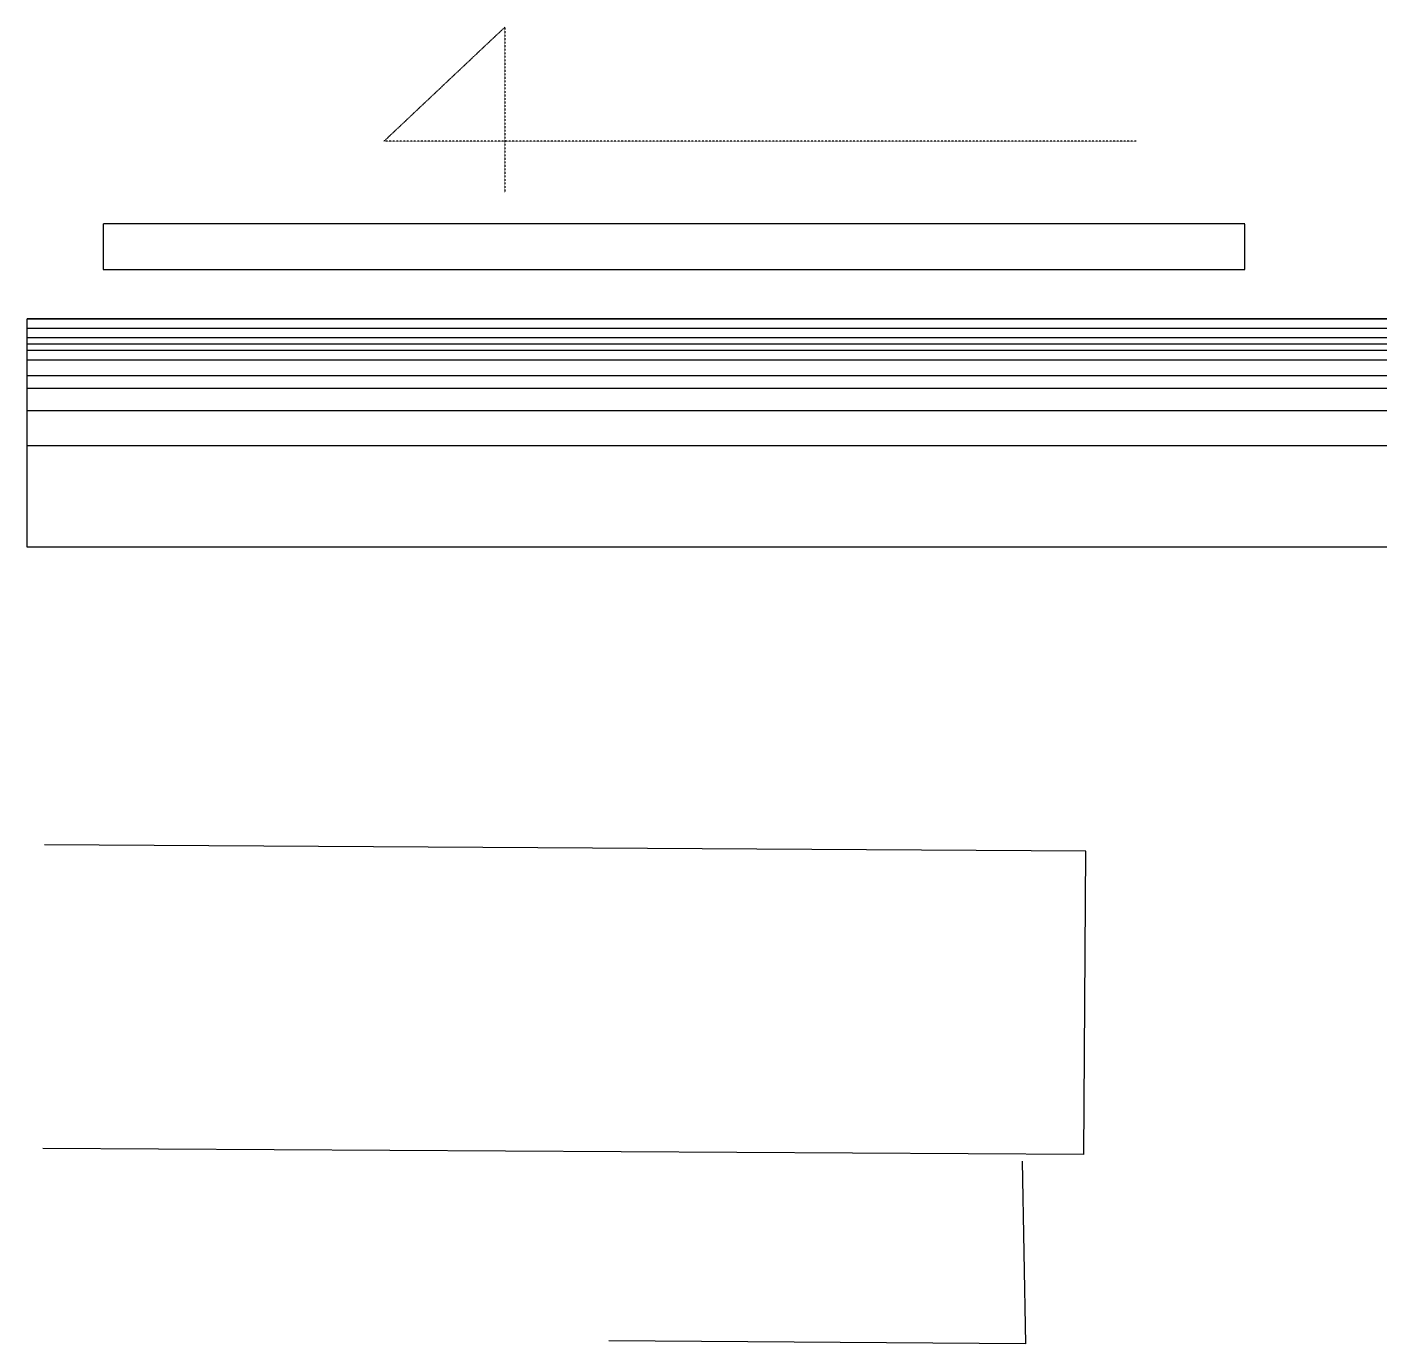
# Model space of a CAD drawing. Header units: millimetres. Extents: x 2822564 to 2991989, y -324396 to -253399.
# Drawn here: x 2910825 to 2911714, y -296553 to -295688 of the extents above; entities that cross this region are included whole.
import ezdxf

# ---------------------------------------------------------------- set-up
doc = ezdxf.new("R2010")
doc.units = ezdxf.units.MM
doc.linetypes.add('Grid Line', pattern=[0.022225, 0.0127, -0.003175, 0.003175, -0.003175])
doc.linetypes.add('HIDDEN', pattern=[0.375, 0.25, -0.125])
doc.layers.add('Azbilt', color=10, linetype='Continuous')
doc.layers.add('Sliding Door 1500', color=54, linetype='Continuous')

# ---------------------------------------------------------------- blocks, each defined once
blk = doc.blocks.new('Azbilt UP25-N')
at = {"layer": 'Azbilt', "color": 85, "true_color": 0x58ba48}
for p, q in [((1904947.32, -343056.97), (1904263.36, -343052.82)), ((1904946.11, -343256.32), (1904947.32, -343056.97)), ((1904946.11, -343256.32), (1904262.15, -343252.17))]:
    blk.add_line(p, q, dxfattribs=at)
blk.add_lwpolyline([(1904905.5, -343260.53), (1904907.82, -343380.65), (1904634.11, -343378.62)], dxfattribs=at)
blk = doc.blocks.new('Sliding Door 1500')
at = {"layer": 'Sliding Door 1500', "color": 30, "ltscale": 5000, "true_color": 0xf26722, "extrusion": (0, 6.69664e-08, 1)}
for p, q in [((336932.33, -1959426.23), (340032.33, -1959426.23)), ((336932.33, -1959449.15, 0), (340032.33, -1959449.15, 0)), ((336932.33, -1959463.74, 0), (340032.33, -1959463.74, 0)), ((336932.33, -1959472.07, 0), (340032.33, -1959472.07, 0)), ((336932.33, -1959482.49, 0), (340032.33, -1959482.49, 0)), ((336932.33, -1959488.74, 0), (340032.33, -1959488.74, 0)), ((336932.33, -1959492.91, 0), (340032.33, -1959492.91, 0)), ((336932.33, -1959497.07, 0), (340032.33, -1959497.07, 0)), ((336932.33, -1959503.32, 0), (340032.33, -1959503.32, 0)), ((336932.33, -1959509.58, 0), (340032.33, -1959509.58, 0))]:
    blk.add_line(p, q, dxfattribs=at)
at = {"layer": 'Sliding Door 1500', "color": 30, "ltscale": 5000, "true_color": 0xf26722, "extrusion": (0, 6.69664e-08, 1), "elevation": -0.13}
blk.add_lwpolyline([(340032.33, -1959509.58), (336932.33, -1959509.58), (336932.33, -1959359.58), (340032.33, -1959359.58)], close=True, dxfattribs=at)
at = {"layer": 'Sliding Door 1500', "color": 3, "linetype": 'HIDDEN', "extrusion": (0, 6.69664e-08, 1), "elevation": -0.13}
blk.add_lwpolyline([(339232.33, -1959571.97), (339982.33, -1959571.97), (339982.33, -1959541.97), (339232.33, -1959541.97)], close=True, dxfattribs=at)
at = {"layer": 'Sliding Door 1500', "color": 3, "linetype": 'Grid Line', "extrusion": (0, 6.69664e-08, 1), "elevation": -0.13}
blk.add_lwpolyline([(339303.65, -1959626.39), (339797.72, -1959626.39), (339718.38, -1959701.25), (339718.38, -1959592.64)], dxfattribs=at)

msp = doc.modelspace()

# ---------------------------------------------------------------- block references
at = {"layer": 'Azbilt'}
msp.add_blockref('Azbilt UP25-N', (1006573.53, 46827.42), dxfattribs=at)

# ---------------------------------------------------------------- next in the draw order: block references
at = {"rotation": 180}
msp.add_blockref('Sliding Door 1500', (3250857.74, -2255389.5, 0), dxfattribs=at)

doc.saveas('drawing.dxf')
